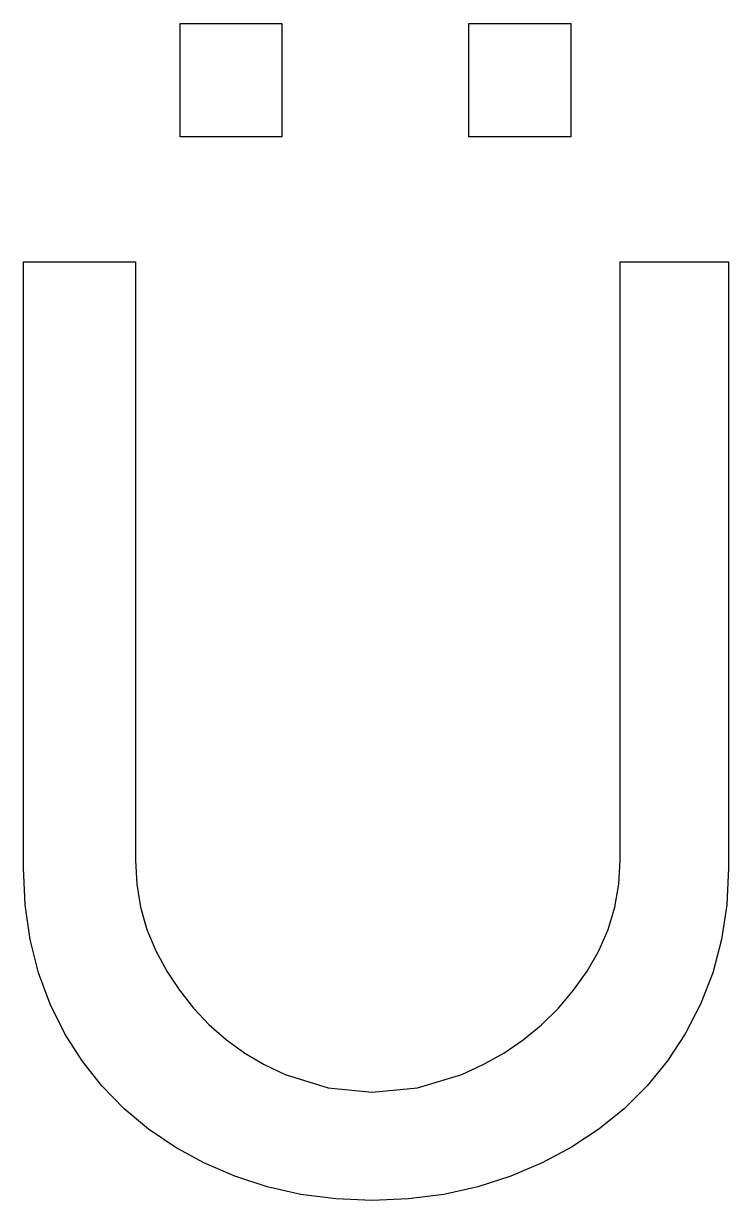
# Model space of a CAD drawing. Extents: x 1.1 to 8.8, y -0.1 to 12.7.
import ezdxf

# ---------------------------------------------------------------- set-up
doc = ezdxf.new("R2010")
doc.units = 0
doc.layers.get('0').update_dxf_attribs({"linetype": 'CONTINUOUS'})

msp = doc.modelspace()

# ---------------------------------------------------------------- linework, layer by layer
at = {"color": 0}
for p, q in [((2.792, 11.5), (2.792, 12.736)), ((2.792, 12.736), (3.903, 12.736)), ((3.903, 12.736), (3.903, 11.5)), ((5.944, 11.5), (5.944, 12.736)), ((5.944, 12.736), (7.056, 12.736)), ((7.056, 12.736), (7.056, 11.5)), ((3.903, 11.5), (2.792, 11.5)), ((7.056, 11.5), (5.944, 11.5)), ((1.083, 3.528), (1.083, 10.139)), ((1.083, 10.139), (2.306, 10.139)), ((2.306, 10.139), (2.306, 3.611)), ((7.597, 3.611), (7.597, 10.139)), ((7.597, 10.139), (8.778, 10.139)), ((8.778, 10.139), (8.778, 3.528)), ((2.306, 3.611), (2.319, 3.352)), ((7.582, 3.352), (7.597, 3.611)), ((1.102, 3.128), (1.083, 3.528)), ((8.778, 3.528), (8.759, 3.128)), ((2.319, 3.352), (2.361, 3.101)), ((7.538, 3.101), (7.582, 3.352)), ((1.156, 2.747), (1.102, 3.128)), ((2.361, 3.101), (2.43, 2.859)), ((7.464, 2.859), (7.538, 3.101)), ((8.759, 3.128), (8.701, 2.747)), ((2.43, 2.859), (2.528, 2.625)), ((7.361, 2.625), (7.464, 2.859)), ((1.247, 2.385), (1.156, 2.747)), ((8.701, 2.747), (8.606, 2.385)), ((2.528, 2.625), (2.648, 2.403)), ((7.234, 2.403), (7.361, 2.625)), ((1.375, 2.042), (1.247, 2.385)), ((2.648, 2.403), (2.785, 2.195)), ((7.087, 2.195), (7.234, 2.403)), ((8.606, 2.385), (8.472, 2.042)), ((2.785, 2.195), (2.939, 2)), ((6.921, 2), (7.087, 2.195)), ((1.535, 1.721), (1.375, 2.042)), ((2.939, 2), (3.111, 1.819)), ((6.736, 1.819), (6.921, 2)), ((8.472, 2.042), (8.306, 1.721)), ((3.111, 1.819), (3.298, 1.655)), ((6.536, 1.655), (6.736, 1.819)), ((1.722, 1.424), (1.535, 1.721)), ((8.306, 1.721), (8.111, 1.424)), ((3.298, 1.655), (3.498, 1.51)), ((6.325, 1.51), (6.536, 1.655)), ((1.937, 1.151), (1.722, 1.424)), ((3.498, 1.51), (3.711, 1.385)), ((6.102, 1.385), (6.325, 1.51)), ((8.111, 1.424), (7.889, 1.151)), ((3.711, 1.385), (3.938, 1.278)), ((5.868, 1.278), (6.102, 1.385)), ((3.938, 1.278), (4.408, 1.132)), ((5.384, 1.132), (5.868, 1.278)), ((2.181, 0.903), (1.937, 1.151)), ((4.408, 1.132), (4.889, 1.083)), ((4.889, 1.083), (5.384, 1.132)), ((7.889, 1.151), (7.639, 0.903)), ((2.449, 0.68), (2.181, 0.903)), ((7.639, 0.903), (7.364, 0.68)), ((2.74, 0.483), (2.449, 0.68)), ((7.364, 0.68), (7.066, 0.483)), ((3.053, 0.312), (2.74, 0.483)), ((7.066, 0.483), (6.746, 0.312)), ((3.389, 0.167), (3.053, 0.312)), ((6.746, 0.312), (6.403, 0.167)), ((3.743, 0.051), (3.389, 0.167)), ((6.403, 0.167), (6.043, 0.051)), ((4.111, -0.031), (3.743, 0.051)), ((6.043, 0.051), (5.67, -0.031)), ((4.493, -0.081), (4.111, -0.031)), ((4.889, -0.097), (4.493, -0.081)), ((5.286, -0.081), (4.889, -0.097)), ((5.67, -0.031), (5.286, -0.081))]:
    msp.add_line(p, q, dxfattribs=at)

doc.saveas('drawing.dxf')
